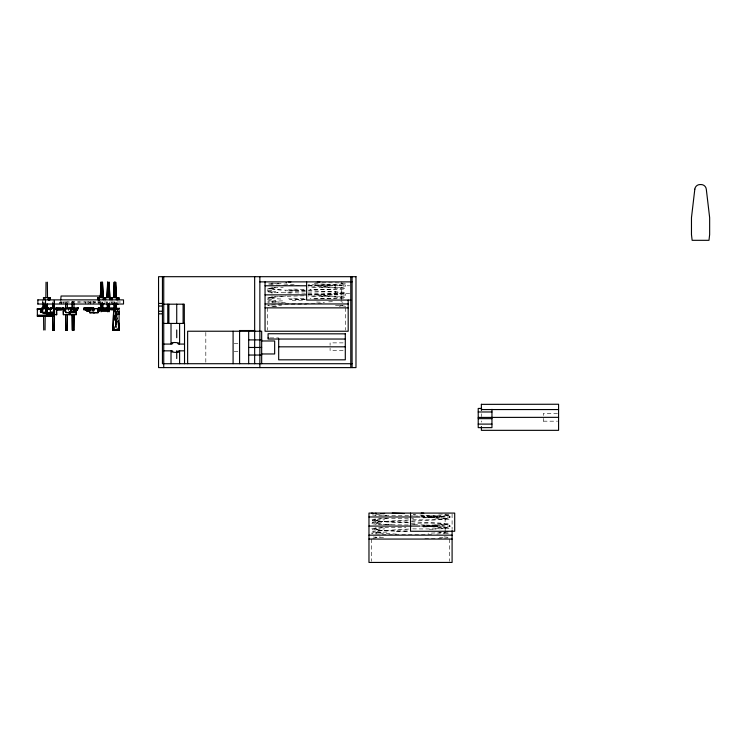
<?xml version="1.0" encoding="UTF-8"?>
<svg xmlns="http://www.w3.org/2000/svg" width="747" height="747" viewBox="0 0 747 747"><rect width="100%" height="100%" fill="white"/><g stroke="black" fill="none" stroke-linecap="round" stroke-linejoin="round"><path stroke-width="0.56" stroke-dasharray="3.73 2.8" d="M345.413 284.868L345.413 286.428M345.413 295.523L345.413 293.963M114.543 329.035L115.458 325.188L116.364 311.34L114.758 328.419M114.851 320.696L115.458 310.229L115.458 325.188L117.709 329.969M115.458 310.229L114.861 320.668L115.458 310.229L114.879 319.52M117.428 310.817L116.495 325.188L114.917 328.633M114.861 315.785L115.215 312.451M93.244 310.911L94.094 310.892L91.078 310.892L94.094 310.892L94.318 309.865M411.812 521.014L437.835 519.753L445.165 518.782L445.072 524.105L433.792 525.206M445.175 531.005L445.165 527.886L444.586 527.625L423.792 526.187M91.713 310.911L93.562 310.911M59.256 304.029L60.61 302.003L120.304 302.003L115.72 302.479M445.128 518.866L423.792 517.092M445.128 527.961L433.792 529.1M87.838 304.029L90.434 301.928L90.434 304.029M93.03 304.029L95.625 301.928L95.625 304.029M267.921 290.872L274.233 290.125M267.921 299.967L274.233 299.22M272.095 292.03L277.707 291.302M272.095 288.127L275.4 287.595M272.095 297.222L285.653 296.008M272.095 301.116L277.707 300.387M272.197 306.27L281.535 305.327M92.357 310.883L94.094 310.892M339.231 306.279L341.258 305.784L339.642 305.336M387.273 518.241L375.965 519.361L375.9 518.213M383.23 527.578L375.937 528.465L375.9 527.307M64.457 302.003L59.256 302.367L60.554 302.003L61.852 304.029M272.356 288.034L268.21 289.21L274.233 288.566M272.356 297.129L268.21 298.305L274.233 297.661M270.302 297.708L267.921 298.408L267.828 300.061M340.884 287.81L344.993 286.643M340.884 296.904L344.993 295.728M340.884 305.99L342.938 305.411M372.155 520.407L376.273 519.23M372.155 529.492L376.273 528.325M444.792 519.016L448.91 517.839M444.792 528.101L448.91 526.934M372.781 538.512L380.186 536.906M59.256 302.367L60.61 302.003M113.572 311.256L116.401 310.92M439.329 537.84L445.156 536.944M436.762 534.114L445.175 533.087L439.329 532.237M442.028 516.971L441.234 517.027M440.03 526.187L440.525 526.159M439.787 517.111L434.399 517.382M433.157 525.234L420.991 525.823M439.021 526.243L439.283 526.224M433.157 529.137L427.237 529.436M437.966 526.299L433.26 526.532M433.26 517.438L434.773 517.363M327.98 286.297L308.053 287.091M327.98 295.392L308.053 296.176M432.868 517.456L429.45 517.606M432.476 517.475L433.643 517.419M433.643 526.514L431.29 526.616M429.45 526.7L431.486 526.607M308.109 285.914L311.275 285.774M308.109 295L340.595 293.076L341.258 292.787L341.258 287.595M426.686 517.727L429.656 517.596M426.686 526.812L429.656 526.691M426.901 517.718L421.112 517.942M426.901 526.803L421.112 527.037M411.728 518.297L413.623 518.231M408.628 519.977L371.745 522.162L371.735 520.622L380.55 521.611L409.104 522.835M408.628 529.063L371.745 531.248L371.735 529.707M308.007 285.774L349.671 285.774M349.671 293.571L335.198 293.571L335.198 285.793M308.007 294.869L345.403 294.869M67.053 302.003L69.648 302.003M77.445 302.003L80.041 302.003M82.637 302.003L85.233 301.928L85.223 304.029M98.221 302.003L100.826 302.003M270.078 337.924L278.678 337.924M343.125 342.873L330.09 342.873L330.09 345.329M234.175 343.573L239.591 343.573M343.125 350.66L330.09 350.66L330.09 348.205M234.175 351.37L239.591 351.37M557.495 413.39L543.368 413.39L543.368 415.491M543.368 421.177L557.495 421.177M421.047 516.98L452.094 516.98M421.047 526.075L452.094 526.075M305.43 291.647L285.27 290.844M305.43 293.197L285.27 292.404M308.053 293.3L341.575 294.869M411.485 515.393L412.437 515.43M420.878 515.747L426.257 515.962M413.866 524.571L419.03 524.767M420.878 524.842L426.257 525.057M411.485 524.487L414.333 524.59M308.324 285.391L317.326 285.774M305.346 290.462L287.558 289.677M308.324 290.592L336.962 292.068L345.123 293.786M308.324 294.486L317.326 294.869M305.346 299.556L287.558 298.763M427.975 516.028L431.691 516.196M425.818 515.944L428.395 516.046M411.382 521.761L440.674 523.245L448.91 524.954M425.818 525.038L434.773 525.421M294.159 284.794L271.992 283.085M430.879 516.158L434.026 516.298M433.643 516.28L436.939 516.438M396.498 534.105L378.533 533.003L372.155 531.481M434.399 525.412L436.939 525.533M436.229 525.496L443.176 525.897M440.216 516.616L436.584 516.42M391.288 524.767L387.273 524.553M285.307 302.544L273.729 301.695L268.248 300.275M439.908 516.597L442.523 516.756M386.647 515.421L376.404 514.496M386.647 524.515L377.384 523.768L372.155 522.386M441.972 516.728L443.176 516.803M441.972 525.813L442.784 525.869M339.007 285.587L341.575 285.774M442.924 516.784L445.483 516.98M443.055 525.888L444.4 525.981M444.521 525.991L445.399 526.065M340.884 283.487L344.993 284.654M340.884 301.667L342.938 302.255M268.248 291.19L272.356 292.357M444.792 514.692L448.91 515.86M446.855 515.271L449.031 515.897M444.792 532.872L448.91 534.04M272.356 301.443L271.983 302.6M376.273 523.554L375.9 524.711M376.273 532.648L375.9 534.142M74.849 304.029L72.244 301.928L72.244 304.029M114.87 316.345L115.458 325.188L118.484 329.399M116.635 311.34L117.652 319.128M117.671 311.994L117.494 309.716L116.495 325.188L115.71 312.442L116.495 325.188L116.495 310.229M116.569 311.396L117.139 320.678M114.87 315.243L115.458 325.188M42.887 301.779L43.018 304.01M54.298 300.471L54.326 302.722M341.248 281.88L341.258 283.701M543.368 418.357L543.368 421.168M481.376 413.763L481.376 416.639M481.376 420.916L481.376 422.148M452.094 514.057L452.094 529.483M449.498 539.063L449.498 561.324M375.9 514.253L375.9 515.617M375.9 536.86L375.9 537.812M371.567 539.063L371.567 561.324M345.59 307.857L345.59 330.127M341.258 296.69L341.258 300.845M271.983 282.908L271.983 284.756M271.983 287.007L271.983 288.249M271.983 292.142L271.983 293.506M271.983 295.952L271.983 297.334M271.983 305.196L271.983 306.429M267.828 289.416L267.828 290.975M267.659 307.857L267.659 330.127M205.817 332.396L205.817 362.547M114.917 301.947L114.917 304.029M114.646 301.947L114.646 304.029M114.216 301.947L114.216 304.029M112.9 301.947L112.9 304.029M111.378 301.947L111.378 304.029M109.641 301.947L109.641 304.029M107.615 301.947L107.615 304.029M106.298 301.947L106.298 304.029M102.712 301.947L102.712 304.029M102.096 301.947L102.096 304.029M101.022 301.947L101.022 304.029M99.696 301.947L99.696 304.029M98.389 301.947L98.389 304.029M90.835 301.947L90.835 304.029M90.172 301.947L90.172 304.029M85.597 301.947L85.597 304.029M71.787 301.947L71.787 304.029M68.631 309.632L68.687 311.107M66.418 301.947L66.418 304.029M65.185 301.947L65.185 304.029M63.784 301.947L63.784 304.029M61.469 301.947L61.469 304.029M60.152 301.947L60.152 304.029M54.391 299.874L54.391 304.029M53.224 299.874L53.224 302.993M52.318 301.947L52.318 304.029M45.81 299.874L45.81 302.993M45.623 299.874L45.623 302.993M45.259 301.947L45.362 304.029M44.12 301.947L44.12 304.029M42.953 301.947L42.953 304.029M42.766 299.874L42.766 302.993M314.254 283.739A34.698 0.588 2.2 0 1 341.118 285.391A34.698 0.588 2.2 0 1 308.315 284.663M321.425 287.1A38.844 1.307 0.9 0 1 345.011 288.884A38.844 1.307 0.9 0 1 310.07 289.444M303.945 289.341A38.844 1.307 0.9 0 1 291.367 289.042M318.185 285.774A34.698 0.542 2.2 0 1 320.911 285.896M332.518 285.821A38.844 0.803 -1.8 0 1 323.218 286.241M321.425 296.195A38.844 1.307 0.9 0 1 345.011 297.978A38.844 1.307 0.9 0 1 310.07 298.529M303.945 298.436A38.844 1.307 0.9 0 1 291.367 298.137M318.185 294.869A34.698 0.542 2.2 0 1 320.911 294.99M332.518 294.916A38.844 0.803 -1.8 0 1 323.218 295.326M276.792 306.391A38.844 1.447 0.7 0 1 271.45 304.785A38.844 1.447 0.7 0 1 306.597 304.393M335.459 305.402A38.844 1.307 0.9 0 1 343.34 306.83M321.593 303.385A38.844 1.447 0.1 0 1 272.888 302.722A38.844 1.447 0.1 0 1 283.393 300.854M332.424 301.676A38.844 1.223 -1.1 0 1 326.009 301.947M292.236 300.425A38.844 1.223 -1.1 0 1 303.609 300.117M291.33 293.057A34.698 0.812 2 0 1 277.184 292.264M325.487 284.822A38.844 1.457 -0.7 0 1 311.396 285.177M299.463 285.317A38.844 1.457 -0.7 0 1 269.144 284.663A38.844 1.457 -0.7 0 1 281.143 283.029M312.479 287.558A34.698 1.205 -1.3 0 1 341.239 288.137A34.698 1.205 -1.3 0 1 308.744 290.023M305.121 290.116A34.698 1.205 -1.3 0 1 289.36 290.322M277.828 292.647A38.844 1.447 0 0 1 271.544 291.059M267.856 288.715A38.844 1.205 -1.2 0 1 283.234 287.371M312.479 296.643A34.698 1.205 -1.3 0 1 341.286 297.175A34.698 1.205 -1.3 0 1 311.555 299.043M305.121 299.202A34.698 1.205 -1.3 0 1 289.36 299.416M280.909 299.015A34.698 1.447 0 0 1 275.298 297.418M316.588 302.021A34.698 0.588 2.2 0 1 324.469 302.386M267.856 297.801A38.844 1.205 -1.2 0 1 304.104 295.793M315.551 282.852A38.844 1.223 -1.1 0 1 345.207 283.318A38.844 1.223 -1.1 0 1 323.236 284.99M280.909 289.92A34.698 1.447 0 0 1 275.298 288.333M308.147 292.058A38.844 1.223 -1.1 0 1 344.638 292.31A38.844 1.223 -1.1 0 1 323.236 294.085M294.748 290.527A38.844 0.803 1.8 0 1 273.747 289.537M419.861 515.019A34.698 0.588 2.2 0 1 445.1 516.579A34.698 0.588 2.2 0 1 415.958 516.009M430.337 517.596A38.844 1.307 0.9 0 1 448.125 519.333A38.844 1.307 0.9 0 1 411.849 519.744M422.102 516.98A34.698 0.542 2.2 0 1 424.819 517.101M438.648 514.02A38.844 1.223 -1.1 0 1 427.144 516.196M430.328 526.691A38.844 1.307 0.9 0 1 448.125 528.428A38.844 1.307 0.9 0 1 411.849 528.839M422.102 526.065A34.698 0.542 2.2 0 1 424.819 526.187M411.27 523.274A38.844 1.223 -1.1 0 1 448.461 523.498A38.844 1.223 -1.1 0 1 427.144 525.29M408.581 515.691A38.844 1.457 -0.7 0 1 371.726 514.73M380.97 523.189A34.698 1.447 -0.1 0 1 408.581 520.958M407.694 522.218A34.698 1.447 0.1 0 1 378.327 521.285A34.698 1.447 0.1 0 1 384.733 519.791M408.198 524.954A38.844 1.447 0.1 0 1 374.63 524.02A38.844 1.447 0.1 0 1 381.624 522.517M377.87 520.454A38.844 1.447 0 0 1 408.348 518.231M383.556 537.747A38.844 1.447 0.7 0 1 371.707 536.57M444.063 536.897A38.844 1.307 0.9 0 1 422.204 538.456M380.97 532.284A34.698 1.447 -0.1 0 1 408.581 530.053M407.694 531.313A34.698 1.447 0.1 0 1 378.327 530.379A34.698 1.447 0.1 0 1 384.733 528.876M431.654 534.478A38.844 1.447 0.1 0 1 378.654 534.04A38.844 1.447 0.1 0 1 387.301 532.06M444.642 531.21A38.844 1.223 -1.1 0 1 428.059 533.218M396.143 531.631A38.844 1.223 -1.1 0 1 407.526 531.313M377.87 529.548A38.844 1.447 0 0 1 405.929 527.326M449.33 525.16L449.33 526.719L449.33 525.16M449.33 516.074L449.33 517.634L449.33 516.074M90.434 301.928L87.838 302.003L90.434 301.928M95.625 301.928L93.03 302.003L95.625 301.928M74.849 301.928L72.244 301.928L74.849 302.003"/><path stroke-width="1.12" d="M47.005 314.001L47.005 309.37L50.46 309.258L50.544 308.184L53.924 308.184L54.017 315.449L53.401 315.626M86.596 309.865L86.82 310.892L89.705 310.892L89.715 308.334L89.929 309.351M98.837 308.184L108.95 308.334L108.95 310.892L101.881 310.892L101.881 308.334L101.695 309.407L102.47 309.323L102.47 308.184L102.386 309.603L103.488 309.547L103.459 308.184L102.423 308.287M108.399 308.184C109.193 311.546 105.588 308.352 108.399 308.184L98.137 308.184L98.576 309.407L98.464 308.184M53.401 313.591L54.017 313.376L53.401 308.212L53.924 308.184L54.055 315.122L53.214 315.617L54.083 315.701L53.457 316.392L54.036 316.392L54.055 314.524L41.888 312.339C52.701 315.654 42.187 306.382 51.459 308.548L50.992 308.959M54.027 313.955L47.005 315.159L54.017 315.449L53.924 308.184L53.401 308.212L54.027 308.222L54.027 315.449L53.401 315.458M73.869 311.564L74.261 308.203L68.715 308.203L68.631 308.856M76.175 310.892L76.185 308.334L73.281 308.334L73.066 309.351L73.281 308.334M88.613 309.37L88.613 308.184L87.586 308.287L87.586 309.435M93.552 309.37L93.552 308.184L83.599 308.184L83.599 309.613L83.86 308.184M108.399 309.762L108.408 308.296M91.115 308.184L90.06 308.436M91.087 309.435L91.087 308.184M102.423 309.65L102.432 308.184M105.934 309.435L105.887 308.306M47.397 312.255L47.35 308.576L51.459 308.614L50.992 308.184L50.413 308.856L50.441 312.255L54.008 312.395L54.055 316.383L53.504 316.392L54.083 315.85L53.429 313.553L53.999 314.319L53.448 316.317L54.055 315.122L37.35 315.206M73.85 330.211L73.99 314.683L73.85 330.211L72.347 330.155L72.179 314.683L72.319 330.211L73.822 330.155M76.147 314.683L76.203 308.259L63.252 308.259L63.42 314.683M87.586 308.427L88.613 308.436L87.586 308.287M45.044 330.025L45.203 315.71M45.856 297.605L46.034 282.189M52.682 303.87L52.607 308.362L52.598 303.73M65.419 310.108L65.923 312.573L74.961 312.582L75.484 310.257L74.961 308.455L65.923 308.455L65.391 310.173L65.932 312.582L74.971 312.573L75.484 310.78L74.961 308.455M43.615 305.962L43.662 303.74M47.416 308.474L47.5 304.02M97.922 299.724L97.96 297.605M53.448 316.317L53.513 313.553L54.055 316.383L37.35 316.373L37.35 308.576L41.02 308.576L40.982 312.283L41.02 308.576M56.408 314.683L56.567 308.259M62.524 308.688L62.543 308.184L63.803 308.343L64.69 310.192C65.764 312.311 63.663 308.39 62.524 308.688L62.543 308.184L63.812 308.343L65.381 310.5L63.812 308.352L62.543 308.184L63.495 308.782M76.241 310.154C74.018 311.032 78.174 310.855 77.399 308.782L78.351 308.184L77.09 308.334L75.512 310.509L76.511 310.64L78.351 308.184L77.081 308.343L75.512 310.5L76.511 310.631L78.351 308.184L77.072 308.343L75.512 310.491L76.511 310.631L77.399 308.782M104.907 308.511L105.934 308.52M90.266 308.184L89.677 309.613L88.968 308.194M104.739 308.306L104.907 309.379M85.457 308.987L84.635 308.95L84.663 308.184L89.248 310.519L88.295 310.985L84.635 308.95L84.663 308.184L85.7 308.25L86.176 309.435L85.625 308.296L85.009 308.427L86.017 309.65L85.009 308.436L85.625 308.287M92.525 308.296L92.525 309.435M107.372 308.296L107.344 309.725L108.408 309.51L107.372 309.566M70.937 308.856L71.04 308.194L71.395 311.564M54.055 316.383L37.35 316.065L54.055 314.571L41.963 312.209L43.018 304.01M99.034 299.799L99.127 297.605L99.594 299.724M101.881 292.096L102.358 282.189L103.282 297.605L102.544 282.189L101.62 297.605M108.586 289.892L108.95 282.189L109.874 297.605L109.137 282.189L108.212 297.605M115.29 287.698L115.552 282.189L116.476 297.605L115.738 282.189L114.814 297.605M50.507 309.109L50.544 308.184L50.46 309.258M47.322 311.415L47.35 308.576L47.425 309.09M73.645 311.564L74.317 310.892M41.216 312.414L41.477 308.007L41.552 311.434M48.76 300.257L49.993 297.605L49.816 299.799L49.993 297.605L43.391 297.605L43.699 299.724M53.401 311.807L53.868 303.936M112.199 299.799L112.321 297.605L111.854 299.724M105.579 299.799L105.729 297.605M101.433 309.398L98.464 309.323M71.507 308.184L72.011 308.642M70.937 311.107L74.317 311.107M60.731 300.014L61.077 296.027L100.229 296.027M49.797 299.799L49.993 297.605M60.059 309.482C47.257 309.809 72.459 309.482 56.436 309.622M89.733 309.622L85.793 309.622L89.752 309.482L85.784 309.482L85.793 308.184M106.896 309.622L103.282 309.622M101.853 304.02L101.125 311.826L100.397 304.02M102.759 308.474L103.179 304.02M108.455 304.02L107.727 311.826L106.998 304.02M109.772 304.02L109.043 311.826L108.315 304.02M115.057 304.02L114.328 311.826L113.6 304.02M115.953 308.474L116.373 304.02M119.09 312.143L119.09 312.872C118.857 317.176 118.829 309.8 119.09 312.9L119.09 314.487L119.09 312.022M98.893 299.724L99.127 297.605M65.372 310.285L65.306 310.845L64.223 310.444M69.004 314.683L69.396 311.471M89.341 310.743L89.649 308.604L98.081 308.614L98.09 312.694L89.659 312.694L89.323 310.575L89.659 308.614L98.09 308.614L98.081 312.685L89.649 312.685M48.06 299.724L48.415 297.605L48.424 299.724M98.912 309.407L101.769 309.342M87.035 308.334L86.82 309.351L87.035 308.184M86.811 310.892L89.705 310.892L89.929 309.865M53.924 316.392L54.083 315.701M74.672 308.306L74.803 308.334M46.902 309.314L47.294 308.007L45.866 308.875L47.294 308.007L47.425 310.21M119.09 313.805L118.829 312.143M61.693 309.622L56.417 309.482M89.248 310.519C86.456 311.116 89.976 310.911 88.688 310.78M57.416 308.184L57.808 309.613L58.462 308.184M86.045 308.315L85.522 309.613L85.13 308.184M110.789 308.184L109.874 309.482L109.874 308.184L114.814 308.184L114.814 309.482L110.267 309.482M84.635 308.95L88.277 310.911M68.78 308.24L68.687 309.043M119.09 313.637L119.09 314.412M47.453 310.052L47.36 312.293L54.055 314.571L46.445 312.265L45.352 304.01L42.84 308.109M118.829 313.124L119.09 312.554M76.876 309.37L77.968 308.184L76.427 309.547L76.978 309.65M87.941 308.194L88.529 308.306L87.95 308.184M76.511 310.64L77.968 308.184L76.82 309.435M115.598 308.268L115.113 308.212L115.617 308.212M69.966 312.573L70.732 312.573M88.538 308.334L88.062 308.334M71.124 308.24L71.124 311.508M74.168 311.508L74.317 308.642M50.469 312.293L50.413 309.501L51.459 308.548L47.425 308.716M98.427 310.593L103.077 308.184L103.105 308.95L99.444 310.985L98.427 310.593L103.077 308.184L103.105 308.95L99.463 310.985L98.492 310.519M119.09 308.156L117.494 309.716L119.09 308.156L119.09 330.239L112.853 330.239L113.712 309.043L117.531 309.323L113.721 309.127L112.853 330.239L119.09 330.239L118.39 321.014M59.573 308.194L60.32 309.613L60.703 308.184M87.791 308.194L88.435 308.306M85.158 308.184L85.522 309.613L90.014 309.613L90.35 308.184M74.205 311.49L70.984 311.527L70.937 310.892M93.646 312.732L94.449 312.704L93.692 312.732M53.401 312.209L54.157 311.751L54.036 303.926M52.86 315.626L51.496 315.617L51.552 316.392L52.841 315.692L51.515 315.617L51.45 316.392L54.055 316.364L53.214 315.617M47.491 311.985L46.566 312.405L45.38 304.029L41.963 312.209L46.445 312.265L45.352 304.01L46.426 312.274M76.67 310.444L75.587 310.845L75.522 310.285M62.356 309.482L56.156 309.613L55.773 308.184L62.356 308.184L62.356 309.482L55.773 309.482M107.559 308.184L107.166 309.613L103.011 309.613L102.619 308.184M113.329 330.23L119.09 330.239L118.381 321.117L119.09 330.239L114.282 329.894L119.09 330.239L117.942 321.35M93.692 308.567L94.215 308.567M171.782 343.853L172.809 343.704M178.841 351.053L177.814 351.202M53.504 309.137L56.445 308.259L56.567 314.683M91.517 308.427L90.901 308.296L91.498 308.184M66.483 308.875C89.995 309.23 70.601 307.988 63.187 308.782M63.495 308.782L64.382 310.631L65.381 310.491L64.644 310.154M51.552 316.392L54.055 316.364L53.476 314.095M114.552 309.51L116.13 309.295M64.382 310.64L65.381 310.5L64.382 310.631L63.56 308.866L62.533 308.642M52.869 314.468L53.999 314.319M100.826 304.029L104.263 303.674M114.552 308.343L116.13 308.212L114.552 308.184L114.552 309.099L116.13 309.127L114.552 309.099M46.921 308.212L46.949 308.67M44.885 308.212L48.564 308.184L47.659 308.212M102.432 309.435L103.459 309.379M107.381 309.435L108.408 309.379M46.818 308.212L47.332 308.184L47.052 309.127L46.333 308.642M48.144 308.212L48.648 308.67L48.648 308.184M44.736 308.67L44.736 308.184L45.24 308.642M37.35 308.941L40.936 308.782M69.088 308.184L69.303 308.184M37.35 309.529L39.143 309.473M42.523 312.956L44.764 312.881M71.619 308.184L70.993 308.203L70.984 311.527L71.619 311.564M83.617 309.622L85.858 309.557M58.07 309.482L61.712 309.482M89.752 309.482L85.793 309.622M103.273 309.585L106.905 309.482M110.537 309.622L114.16 309.585M46.342 308.212L47.248 308.184M114.552 308.548L116.13 308.502M53.401 313.385L54.017 313.367M103.459 308.511C100.854 308.66 104.655 307.764 103.459 309.65M107.381 308.511L108.408 308.511M259.863 281.88L352.08 281.88M265.054 285.774L306.625 285.774M265.054 294.869L306.625 294.869M37.882 299.874L123.516 299.874L123.526 304.029L37.882 304.029M350.782 300.061L306.625 300.061L306.625 281.88M158.551 303.441L162.444 303.441M265.054 303.964L348.186 303.964M112.031 304.197L118.035 304.197M162.444 304.188L184.313 304.188L184.313 323.442M158.551 306.037L162.444 306.037M265.054 307.857L348.186 307.857M61.964 309.482L61.45 308.315L55.241 308.259L55.241 309.174M83.86 308.315L94.103 308.334L94.318 309.351L94.103 308.334M110.789 308.315L117.195 308.212L117.307 310.08M44.885 308.642L48.648 308.67M50.777 309.09L50.544 308.184M98.137 309.323L102.47 309.323L99.174 308.184M37.35 309.463L40.936 309.463M83.86 309.613L90.396 309.482M102.619 309.482L107.559 309.482M109.874 309.482L116.13 309.51L116.13 308.184L114.552 308.203L116.13 308.343M108.95 310.892L101.891 310.901L101.667 309.865M107.783 310.911L108.408 310.911M158.551 311.238L162.444 311.238M90.266 312.732L90.564 312.601M158.551 313.833L162.444 313.833M53.579 314.683L56.8 314.683L56.408 308.259M162.444 323.442L184.528 323.442L184.528 363.714M254.662 330.529L239.591 330.529L239.591 363.705M345.301 333.844L268.089 333.732L268.089 339.035L345.301 339.035M268.089 337.924L268.752 337.924M248.676 339.904L261.674 339.904M261.674 340.977L274.663 340.977L274.663 353.966L261.674 353.966M162.444 344.078L171.016 344.078L171.016 323.442M184.528 344.078L179.607 344.078L179.607 323.442M278.678 346.832L345.301 346.823M248.676 347.467L261.674 347.467M162.444 350.838L171.016 350.838L171.016 363.714M184.528 350.838L179.607 350.838L179.607 363.714M248.676 355.04L261.674 355.04M352.08 363.714L162.444 363.714L162.444 276.689M481.376 404.36L558.579 404.248L558.579 430.337L481.376 430.337L481.376 426.528M481.656 408.441L478.22 408.441L478.22 427.639L491.956 427.639L491.956 409.328M481.376 409.552L558.579 409.552M478.22 411.98L491.956 411.98M478.22 417.433L558.579 417.34M478.22 418.647L491.956 418.647M478.22 424.1L491.956 424.1M368.971 516.98L420.029 516.98M368.971 526.075L420.029 526.075M368.971 535.16L452.094 535.16M368.971 539.063L452.094 539.063M93.562 308.296L92.525 308.427L93.552 308.184M110.528 309.585L114.151 309.622M47.425 308.819L50.413 308.856M83.599 309.585L85.849 309.613L86.372 308.184M54.008 312.395L50.441 312.255M99.174 309.342L101.76 309.398M114.552 308.502L116.13 308.548M73.645 308.184L74.168 308.24M71.338 308.184L72.011 308.856M53.401 308.203L54.017 308.222M40.282 311.555L42.523 311.63M404.37 513.562L392.25 513.086M290.9 281.993L288.333 281.88M317.326 281.88L319.875 281.993M423.792 513.198L421.233 513.086M44.736 308.184L45.24 308.212M46.818 308.642L47.332 308.67M177.814 343.704L178.841 343.853M172.809 351.202L171.782 351.053M37.35 308.856L39.619 309.118M71.824 308.24L71.955 309.043M48.424 309.221L50.413 309.501M116.812 329.866L119.09 330.239L118.054 328.213M371.735 513.086L373.817 513.665M85.466 309.482L86.185 309.613L86.045 308.184M98.837 308.222L102.143 309.323L102.143 308.184M98.137 308.184L102.031 309.323M54.036 308.343L54.036 309.174M63.812 308.343L64.69 310.192M99.071 300.257L97.848 297.605L118.941 297.605L118.922 299.724L118.81 297.605M76.203 308.259L76.381 308.959M76.381 309.174L76.147 308.259L76.25 314.683L63.318 314.683L63.252 308.259M76.185 308.334L76.399 309.865M70.171 311.471L70.563 314.683M114.917 304.02L115.337 308.474M101.723 304.02L102.134 308.474M103.133 297.605L103.319 299.79M117.195 308.212L117.288 309.949M117.746 299.799L117.494 297.605M116.327 297.605L116.42 299.799M109.725 297.605L109.828 299.799M74.289 308.24L74.317 308.856M45.884 304.02L45.969 308.474M54.335 303.852L54.41 309.482M47.35 282.189L47.519 297.605M43.559 315.71L43.728 330.025M109.165 309.351L109.165 309.865M90.06 308.184L90.06 309.37M46.109 309.314L46.118 311.434M44.951 297.605L44.96 299.724M481.376 404.248L481.376 410.42M452.094 530.622L452.094 562.444L368.971 562.444L368.971 513.086L454.699 513.086L454.699 531.266L410.533 531.266L410.533 513.086M375.9 513.086L375.9 513.591M352.08 276.689L352.08 367.608M350.782 276.689L350.782 367.608M348.186 300.061L348.186 331.238L265.054 331.238L265.054 281.88M345.301 333.732L345.301 359.821L278.678 359.821L278.678 338.839M261.674 363.705L261.674 331.229L187.637 331.229L187.637 363.705M259.863 276.689L259.863 367.608M254.662 276.689L254.662 363.714M248.676 331.229L248.676 363.705M233.092 331.229L233.092 363.705M183.108 304.188L183.108 323.442M176.731 304.188L176.731 323.442M176.731 329.959L176.731 337.719M176.731 350.735L176.731 358.504M168.897 304.188L168.897 323.442M167.767 304.188L167.767 323.442M163.742 276.689L163.742 367.608M114.422 309.482L113.908 308.184M110.892 297.605L110.892 299.724M107.166 309.482L106.644 308.184M104.431 297.605L104.431 299.724M103.525 308.184L103.011 309.482M90.014 309.482L89.491 308.184M73.99 303.73L73.99 308.52M69.788 311.471L69.788 314.683M67.398 303.73L67.398 308.52M56.679 308.184L56.156 309.482M54.41 304.673L54.41 308.52M37.873 299.874L37.873 304.029M170.951 343.919A5.631 4.155 21.9 0 1 171.679 343.685M171.53 342.77A7.526 2.979 3 0 1 178.757 343.013M178.738 344.04A5.631 3.828 -15.5 0 1 179.439 344.208M179.672 350.987A5.631 4.155 21.9 0 1 178.944 351.221M179.103 352.136A7.526 2.979 3 0 1 171.857 351.893M171.885 350.875A5.631 3.828 -15.5 0 1 171.184 350.698M285.998 282.833A38.844 1.457 -0.7 0 1 286.521 282.814M413.549 514.758A34.698 0.588 2.2 0 1 415.36 514.823M380.559 513.684A38.844 1.457 -0.7 0 1 384.621 513.469M97.848 297.605L97.838 299.724L97.829 297.605M54.41 314.683L54.279 330.155L52.776 330.211L54.279 330.155L54.41 314.683M67.398 314.683L67.249 330.211L65.717 330.211L65.577 314.683L65.717 330.211L67.249 330.211L67.398 314.683M117.624 297.605L117.606 299.724L117.596 297.605M65.661 303.852L65.596 308.352L65.68 303.87M72.263 303.852L72.198 308.352L72.282 303.87M42.028 308.268L41.888 312.339L42.028 308.24M115.766 303.329L115.505 309.081L115.841 303.329M101.032 282.189L100.294 297.605L101.219 282.189L101.956 297.605L101.032 282.189M107.633 282.189L106.896 297.605L107.82 282.189L108.558 297.605L107.633 282.189M114.235 282.189L113.497 297.605L114.422 282.189L115.159 297.605L114.235 282.189M113.488 308.212L113.572 311.256L113.488 308.212M46.669 308.642L46.585 309.51L46.678 308.642M47.985 308.642L47.901 309.51L45.474 309.51L45.39 308.642L45.474 309.51L47.901 309.51L47.995 308.642M694.822 189.15L691.47 217.676L691.47 234.567L692.142 240.319L708.978 240.319L709.65 234.567L709.65 217.676L706.288 189.15A5.192 5.192 0 0 0 701.134 184.556L699.986 184.556A5.192 5.192 0 0 0 694.822 189.15M86.811 308.334L86.596 309.351L86.811 308.334M77.09 308.334L78.351 308.184L77.072 308.352M114.338 329.95L119.09 330.239L114.338 329.95M355.983 276.689L158.551 276.689L158.551 367.608L355.983 367.608L355.983 276.689M51.767 308.259L50.563 308.259L51.767 308.959L51.767 308.259M90.07 310.892L87.044 310.892L86.82 309.865L87.044 310.892L90.07 310.892M116.429 309.081L116.112 303.329L116.439 309.081M52.776 330.211L52.607 315.785L52.729 330.155"/></g></svg>
